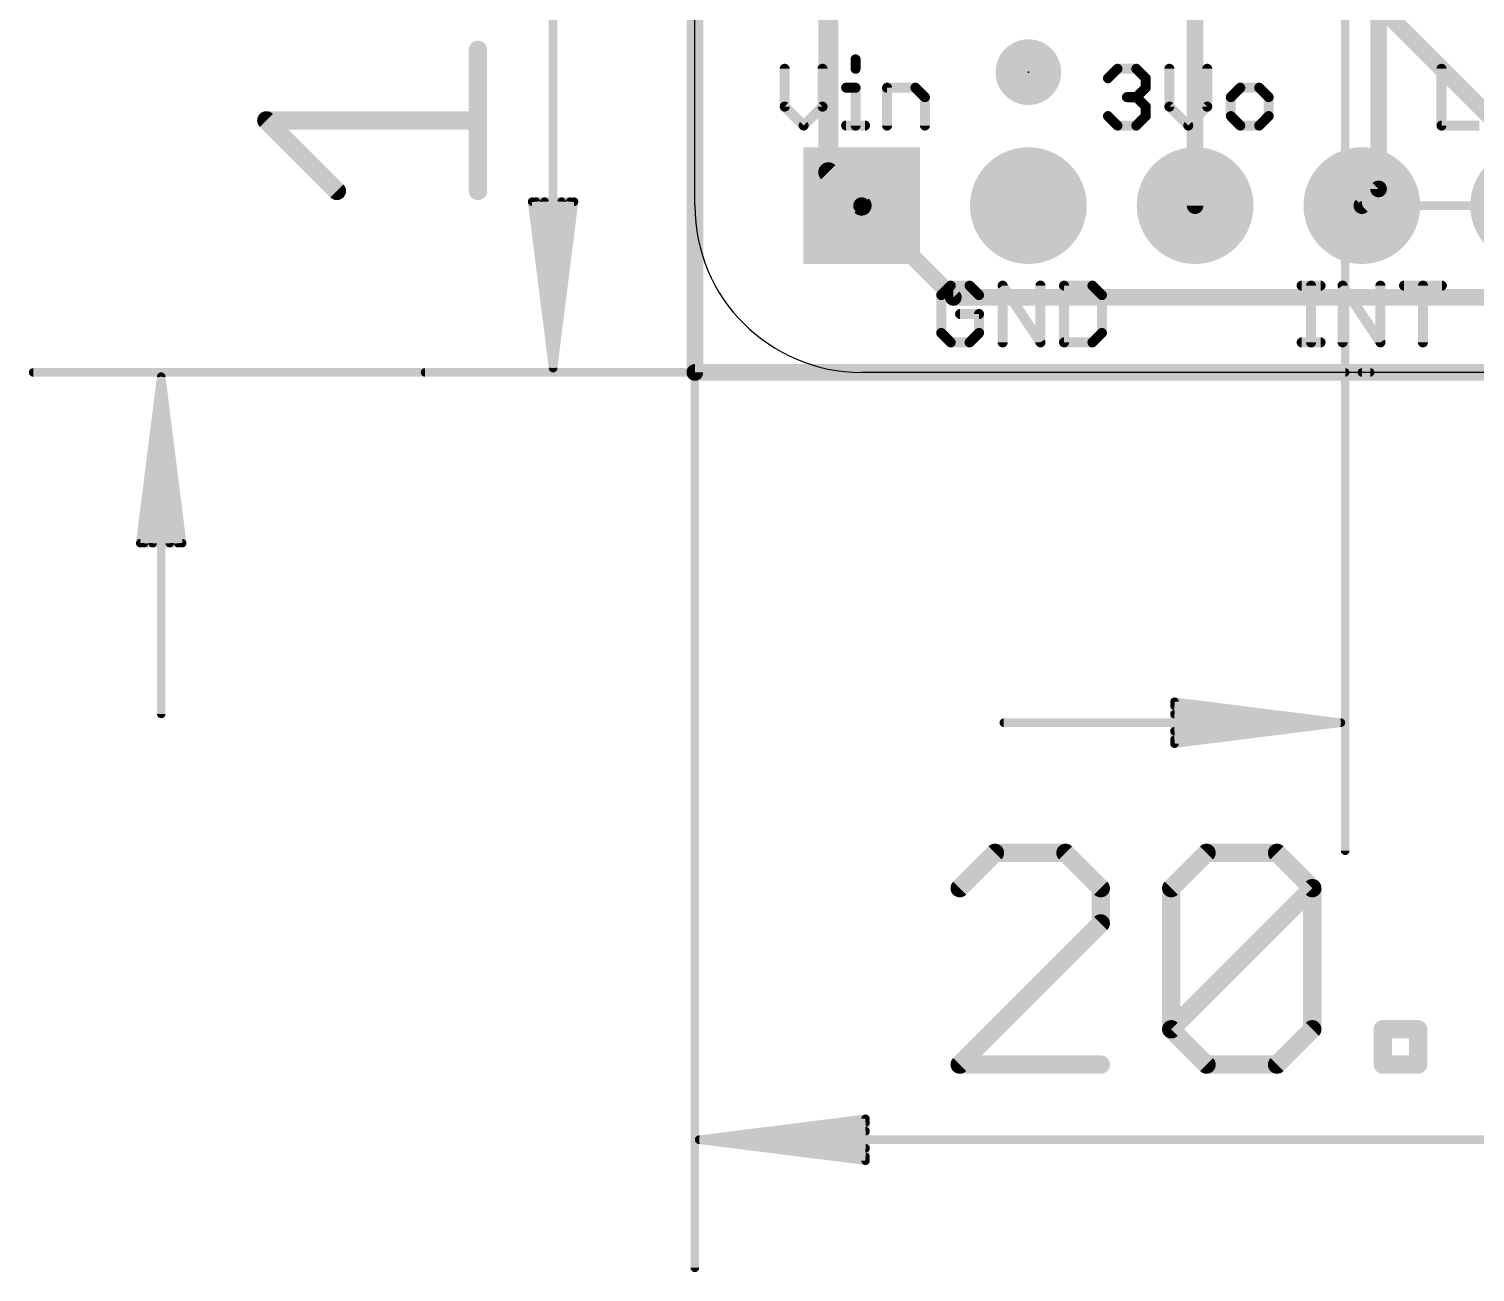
# Model space of a CAD drawing. Extents: x -12.6 to 37.3, y -13.7 to 24.4.
# Drawn here: x -10.14 to 11.88, y -13.7 to 5.23 of the extents above; entities that cross this region are included whole.
import ezdxf

# ---------------------------------------------------------------- set-up
doc = ezdxf.new("R2010")
doc.units = 0
for name, color, linetype in [('1', 12, 'CONTINUOUS'), ('16', 132, 'CONTINUOUS'), ('17', 110, 'CONTINUOUS'), ('20', 53, 'CONTINUOUS'), ('21', 40, 'CONTINUOUS'), ('23', 53, 'CONTINUOUS'), ('47', 253, 'CONTINUOUS')]:
    doc.layers.add(name, color=color, linetype=linetype)

# ---------------------------------------------------------------- blocks, each defined once
blk = doc.blocks.new('PIE')
at = {"const_width": 0.5}
blk.add_lwpolyline([(0, -0.25, 1), (0, 0.25, 1), (0, -0.25)], format="xyb", dxfattribs=at)
blk = doc.blocks.new('SQUAREP')
blk.add_solid([(-0.5, -0.5), (0.5, -0.5), (-0.5, 0.5), (0.5, 0.5)])
blk = doc.blocks.new('ROUNDP')
at = {"const_width": 0.5}
blk.add_lwpolyline([(0, -0.25, 1), (0, 0.25, 1), (0, -0.25)], format="xyb", dxfattribs=at)

msp = doc.modelspace()

# ---------------------------------------------------------------- linework, layer by layer
at = {"layer": '1'}
for points, const_width in [([(7.62, 7.3301), (7.62, 2.54)], 0.254), ([(8.956, 7.046), (12.7, 3.302)], 0.254), ([(2.032, 3.048), (2.032, 6.162)], 0.3048), ([(2.54, 2.54), (2.032, 3.048)], 0.3048), ([(3.937, 1.143), (2.54, 2.54)], 0.254), ([(18.288, 1.143), (3.937, 1.143)], 0.254)]:
    msp.add_lwpolyline(points, dxfattribs=dict(at, const_width=const_width))
for points, const_width in [([(2.0859, 3.1019, 1), (1.9781, 2.9941)], 0.1524), ([(1.9558, 3.048, 1), (2.1082, 3.048)], 0.1524), ([(2.4861, 2.4861, 1), (2.5939, 2.5939)], 0.1524), ([(2.5849, 2.5849, 1), (2.4951, 2.4951)], 0.127), ([(7.5565, 2.54, 1), (7.6835, 2.54)], 0.127), ([(3.937, 1.2065, 1), (3.937, 1.0795)], 0.127), ([(3.8921, 1.0981, 1), (3.9819, 1.1879)], 0.127)]:
    msp.add_lwpolyline(points, format="xyb", dxfattribs=dict(at, const_width=const_width))
at = {"layer": '16', "const_width": 0.254}
for points in [[(0, 0), (0, 17.78)], [(10.414, 2.794), (10.414, 12.7)], [(10.16, 2.54), (10.414, 2.794)], [(20.066, 0), (0, 0)]]:
    msp.add_lwpolyline(points, dxfattribs=at)
at = {"layer": '16', "const_width": 0.127}
for points in [[(10.4589, 2.7491, 1), (10.3691, 2.8389)], [(10.1151, 2.5849, 1), (10.2049, 2.4951)], [(10.3505, 2.794, 1), (10.4775, 2.794)], [(0, 0.0635, 1), (0, -0.0635)], [(-0.0635, 0, 1), (0.0635, 0)]]:
    msp.add_lwpolyline(points, format="xyb", dxfattribs=at)
at = {"layer": '20'}
for p, q in [((0, 2.54), (0, 15.24)), ((17.78, 0), (2.54, 0))]:
    msp.add_line(p, q, dxfattribs=at)
msp.add_arc((2.54, 2.54), 2.54, 180, 270, dxfattribs=at)
at = {"layer": '21', "const_width": 0.1524}
for points in [[(1.3688, 4.6235), (1.3688, 4.0473)], [(1.9451, 4.0473), (1.9451, 4.6235)], [(2.4484, 4.7676), (2.4484, 4.6235)], [(6.2929, 4.4795), (6.437, 4.6235)], [(6.437, 4.6235), (6.7251, 4.6235)], [(6.7251, 4.6235), (6.8691, 4.4795)], [(7.2284, 4.6235), (7.2284, 4.0473)], [(7.8047, 4.0473), (7.8047, 4.6235)], [(11.3729, 4.6235), (11.3729, 3.7592)], [(2.3044, 4.3354), (2.4484, 4.3354)], [(2.4484, 4.3354), (2.4484, 3.7592)], [(2.928, 3.7592), (2.928, 4.3354)], [(2.928, 4.3354), (3.3602, 4.3354)], [(3.3602, 4.3354), (3.5043, 4.1914)], [(6.8691, 4.3354), (6.7251, 4.1914)], [(6.8691, 4.4795), (6.8691, 4.3354)], [(8.308, 4.3354), (8.164, 4.1914)], [(8.5961, 4.3354), (8.308, 4.3354)], [(8.7402, 4.1914), (8.5961, 4.3354)], [(3.5043, 4.1914), (3.5043, 3.7592)], [(6.7251, 4.1914), (6.581, 4.1914)], [(6.7251, 4.1914), (6.8691, 4.0473)], [(8.164, 4.1914), (8.164, 3.9033)], [(8.7402, 3.9033), (8.7402, 4.1914)], [(1.3688, 4.0473), (1.657, 3.7592)], [(1.657, 3.7592), (1.9451, 4.0473)], [(6.437, 3.7592), (6.2929, 3.9033)], [(6.8691, 3.9033), (6.7251, 3.7592)], [(6.8691, 4.0473), (6.8691, 3.9033)], [(7.2284, 4.0473), (7.5166, 3.7592)], [(7.5166, 3.7592), (7.8047, 4.0473)], [(8.164, 3.9033), (8.308, 3.7592)], [(8.5961, 3.7592), (8.7402, 3.9033)], [(2.3044, 3.7592), (2.5925, 3.7592)], [(6.7251, 3.7592), (6.437, 3.7592)], [(8.308, 3.7592), (8.5961, 3.7592)], [(11.3729, 3.7592), (11.9491, 3.7592)], [(3.897, 1.3215), (3.7529, 1.1775)], [(4.1851, 1.3215), (3.897, 1.3215)], [(4.3291, 1.1775), (4.1851, 1.3215)], [(4.6884, 0.4572), (4.6884, 1.3215)], [(4.6884, 1.3215), (5.2647, 0.4572)], [(5.2647, 0.4572), (5.2647, 1.3215)], [(5.624, 1.3215), (5.624, 0.4572)], [(6.0561, 1.3215), (5.624, 1.3215)], [(6.2002, 1.1775), (6.0561, 1.3215)], [(9.2428, 1.3215), (9.531, 1.3215)], [(9.3869, 0.4572), (9.3869, 1.3215)], [(9.8665, 0.4572), (9.8665, 1.3215)], [(9.8665, 1.3215), (10.4427, 0.4572)], [(10.4427, 0.4572), (10.4427, 1.3215)], [(10.802, 1.3215), (11.3783, 1.3215)], [(11.0902, 0.4572), (11.0902, 1.3215)], [(3.7529, 1.1775), (3.7529, 0.6013)], [(6.2002, 0.6013), (6.2002, 1.1775)], [(4.3291, 0.8894), (4.041, 0.8894)], [(4.3291, 0.6013), (4.3291, 0.8894)], [(3.7529, 0.6013), (3.897, 0.4572)], [(4.1851, 0.4572), (4.3291, 0.6013)], [(6.0561, 0.4572), (6.2002, 0.6013)], [(3.897, 0.4572), (4.1851, 0.4572)], [(5.624, 0.4572), (6.0561, 0.4572)], [(9.2428, 0.4572), (9.531, 0.4572)]]:
    msp.add_lwpolyline(points, dxfattribs=at)
at = {"layer": '21', "const_width": 0.0762}
for points in [[(1.4069, 4.6235, 1), (1.3307, 4.6235)], [(1.9832, 4.6235, 1), (1.907, 4.6235)], [(2.4865, 4.7676, 1), (2.4103, 4.7676)], [(2.4103, 4.6235, 1), (2.4865, 4.6235)], [(6.437, 4.6616, 1), (6.437, 4.5854)], [(6.4639, 4.5966, 1), (6.41, 4.6505)], [(6.752, 4.6505, 1), (6.6981, 4.5966)], [(6.7251, 4.5854, 1), (6.7251, 4.6616)], [(7.2665, 4.6235, 1), (7.1903, 4.6235)], [(7.8428, 4.6235, 1), (7.7666, 4.6235)], [(11.411, 4.6235, 1), (11.3348, 4.6235)], [(2.3044, 4.3735, 1), (2.3044, 4.2973)], [(2.4865, 4.3354, 1), (2.4103, 4.3354)], [(2.4484, 4.2973, 1), (2.4484, 4.3735)], [(2.9661, 4.3354, 1), (2.8899, 4.3354)], [(2.928, 4.3735, 1), (2.928, 4.2973)], [(3.3871, 4.3624, 1), (3.3333, 4.3085)], [(3.3602, 4.2973, 1), (3.3602, 4.3735)], [(6.266, 4.5064, 1), (6.3199, 4.4525)], [(6.9072, 4.4795, 1), (6.831, 4.4795)], [(6.8422, 4.4525, 1), (6.8961, 4.5064)], [(6.8961, 4.3085, 1), (6.8422, 4.3624)], [(8.308, 4.3735, 1), (8.308, 4.2973)], [(8.335, 4.3085, 1), (8.2811, 4.3624)], [(8.6231, 4.3624, 1), (8.5692, 4.3085)], [(8.5961, 4.2973, 1), (8.5961, 4.3735)], [(3.5424, 4.1914, 1), (3.4662, 4.1914)], [(3.4773, 4.1644, 1), (3.5312, 4.2183)], [(6.581, 4.2295, 1), (6.581, 4.1533)], [(6.752, 4.2183, 1), (6.6981, 4.1644)], [(6.6981, 4.2183, 1), (6.752, 4.1644)], [(6.7251, 4.1533, 1), (6.7251, 4.2295)], [(6.831, 4.3354, 1), (6.9072, 4.3354)], [(8.137, 4.2183, 1), (8.1909, 4.1644)], [(8.2021, 4.1914, 1), (8.1259, 4.1914)], [(8.7783, 4.1914, 1), (8.7021, 4.1914)], [(8.7132, 4.1644, 1), (8.7671, 4.2183)], [(1.3958, 4.0743, 1), (1.3419, 4.0204)], [(1.3307, 4.0473, 1), (1.4069, 4.0473)], [(1.907, 4.0473, 1), (1.9832, 4.0473)], [(1.972, 4.0204, 1), (1.9181, 4.0743)], [(6.3199, 3.9302, 1), (6.266, 3.8763)], [(6.9072, 4.0473, 1), (6.831, 4.0473)], [(6.8422, 4.0204, 1), (6.8961, 4.0743)], [(6.8961, 3.8763, 1), (6.8422, 3.9302)], [(7.2554, 4.0743, 1), (7.2015, 4.0204)], [(7.1903, 4.0473, 1), (7.2665, 4.0473)], [(7.7666, 4.0473, 1), (7.8428, 4.0473)], [(7.8316, 4.0204, 1), (7.7777, 4.0743)], [(8.1909, 3.9302, 1), (8.137, 3.8763)], [(8.7671, 3.8763, 1), (8.7132, 3.9302)], [(1.63, 3.7861, 1), (1.6839, 3.7323)], [(1.63, 3.7323, 1), (1.6839, 3.7861)], [(2.3044, 3.7973, 1), (2.3044, 3.7211)], [(2.4103, 3.7592, 1), (2.4865, 3.7592)], [(2.5925, 3.7211, 1), (2.5925, 3.7973)], [(2.8899, 3.7592, 1), (2.9661, 3.7592)], [(3.4662, 3.7592, 1), (3.5424, 3.7592)], [(6.437, 3.7973, 1), (6.437, 3.7211)], [(6.41, 3.7323, 1), (6.4639, 3.7861)], [(6.6981, 3.7861, 1), (6.752, 3.7323)], [(6.7251, 3.7211, 1), (6.7251, 3.7973)], [(6.831, 3.9033, 1), (6.9072, 3.9033)], [(7.4896, 3.7861, 1), (7.5435, 3.7323)], [(7.4896, 3.7323, 1), (7.5435, 3.7861)], [(8.1259, 3.9033, 1), (8.2021, 3.9033)], [(8.308, 3.7973, 1), (8.308, 3.7211)], [(8.2811, 3.7323, 1), (8.335, 3.7861)], [(8.5692, 3.7861, 1), (8.6231, 3.7323)], [(8.5961, 3.7211, 1), (8.5961, 3.7973)], [(8.7021, 3.9033, 1), (8.7783, 3.9033)], [(11.3729, 3.7973, 1), (11.3729, 3.7211)], [(11.3348, 3.7592, 1), (11.411, 3.7592)], [(3.897, 1.3596, 1), (3.897, 1.2834)], [(3.9239, 1.2946, 1), (3.87, 1.3485)], [(4.212, 1.3485, 1), (4.1581, 1.2946)], [(4.1851, 1.2834, 1), (4.1851, 1.3596)], [(4.7201, 1.3427, 1), (4.6567, 1.3004)], [(4.7265, 1.3215, 1), (4.6503, 1.3215)], [(5.3028, 1.3215, 1), (5.2266, 1.3215)], [(5.6621, 1.3215, 1), (5.5859, 1.3215)], [(5.624, 1.3596, 1), (5.624, 1.2834)], [(6.0831, 1.3485, 1), (6.0292, 1.2946)], [(6.0561, 1.2834, 1), (6.0561, 1.3596)], [(9.2428, 1.3596, 1), (9.2428, 1.2834)], [(9.425, 1.3215, 1), (9.3488, 1.3215)], [(9.531, 1.2834, 1), (9.531, 1.3596)], [(9.8982, 1.3427, 1), (9.8348, 1.3004)], [(9.9046, 1.3215, 1), (9.8284, 1.3215)], [(10.4808, 1.3215, 1), (10.4046, 1.3215)], [(10.802, 1.3596, 1), (10.802, 1.2834)], [(11.1283, 1.3215, 1), (11.0521, 1.3215)], [(11.3783, 1.2834, 1), (11.3783, 1.3596)], [(3.791, 1.1775, 1), (3.7148, 1.1775)], [(3.726, 1.2044, 1), (3.7799, 1.1505)], [(4.3022, 1.1505, 1), (4.3561, 1.2044)], [(6.2383, 1.1775, 1), (6.1621, 1.1775)], [(6.1732, 1.1505, 1), (6.2271, 1.2044)], [(4.041, 0.9275, 1), (4.041, 0.8513)], [(4.3672, 0.8894, 1), (4.291, 0.8894)], [(4.3291, 0.8513, 1), (4.3291, 0.9275)], [(3.7799, 0.6282, 1), (3.726, 0.5743)], [(4.3561, 0.5743, 1), (4.3022, 0.6282)], [(6.2271, 0.5743, 1), (6.1732, 0.6282)], [(3.7148, 0.6013, 1), (3.791, 0.6013)], [(3.897, 0.4953, 1), (3.897, 0.4191)], [(3.87, 0.4303, 1), (3.9239, 0.4841)], [(4.1581, 0.4841, 1), (4.212, 0.4303)], [(4.1851, 0.4191, 1), (4.1851, 0.4953)], [(4.291, 0.6013, 1), (4.3672, 0.6013)], [(4.6503, 0.4572, 1), (4.7265, 0.4572)], [(5.2266, 0.4572, 1), (5.3028, 0.4572)], [(5.233, 0.4361, 1), (5.2964, 0.4783)], [(5.624, 0.4953, 1), (5.624, 0.4191)], [(5.5859, 0.4572, 1), (5.6621, 0.4572)], [(6.0292, 0.4841, 1), (6.0831, 0.4303)], [(6.0561, 0.4191, 1), (6.0561, 0.4953)], [(6.1621, 0.6013, 1), (6.2383, 0.6013)], [(9.2428, 0.4953, 1), (9.2428, 0.4191)], [(9.3488, 0.4572, 1), (9.425, 0.4572)], [(9.531, 0.4191, 1), (9.531, 0.4953)], [(9.8284, 0.4572, 1), (9.9046, 0.4572)], [(10.4046, 0.4572, 1), (10.4808, 0.4572)], [(10.411, 0.4361, 1), (10.4744, 0.4783)], [(11.0521, 0.4572, 1), (11.1283, 0.4572)]]:
    msp.add_lwpolyline(points, format="xyb", dxfattribs=at)
at = {"layer": '23'}
for p in [(5.08, 4.572), (10.16, 2.54)]:
    msp.add_point(p, dxfattribs=at)
at = {"layer": '47'}
for points, const_width in [([(-2.159, 17.715), (-2.159, 0.065)], 0.13), ([(0, 8.89), (0, -13.634)], 0.13), ([(9.906, 8.382), (9.906, -7.284)], 0.13), ([(-3.3037, 2.7637), (-3.3037, 4.9126)], 0.2794), ([(-5.4526, 2.7637), (-6.5271, 3.8382)], 0.2794), ([(-6.5271, 3.8382), (-3.3037, 3.8382)], 0.2794), ([(-2.159, 0.065), (-2.4782, 2.6)], 0.13), ([(-2.4782, 2.6), (-1.8398, 2.6)], 0.13), ([(-2.159, 0.065), (-2.419, 2.6)], 0.13), ([(-2.159, 0.065), (-2.289, 2.6)], 0.13), ([(-1.8398, 2.6), (-2.159, 0.065)], 0.13), ([(-2.029, 2.6), (-2.159, 0.065)], 0.13), ([(-1.899, 2.6), (-2.159, 0.065)], 0.13), ([(10.16, 2.54), (37.256, 2.54)], 0.13), ([(9.906, 0), (-10.078, 0)], 0.13), ([(-8.128, -0.065), (-8.4472, -2.6)], 0.13), ([(-8.128, -0.065), (-8.388, -2.6)], 0.13), ([(-8.128, -0.065), (-8.258, -2.6)], 0.13), ([(-8.128, -0.065), (-8.128, -5.2)], 0.13), ([(-7.8088, -2.6), (-8.128, -0.065)], 0.13), ([(-7.998, -2.6), (-8.128, -0.065)], 0.13), ([(-7.868, -2.6), (-8.128, -0.065)], 0.13), ([(10.287, 0), (-4.109, 0)], 0.13), ([(10.16, 0), (37.256, 0)], 0.13), ([(-8.4472, -2.6), (-7.8088, -2.6)], 0.13), ([(9.841, -5.334), (7.306, -5.0148)], 0.13), ([(7.306, -5.0148), (7.306, -5.6532)], 0.13), ([(9.841, -5.334), (7.306, -5.074)], 0.13), ([(9.841, -5.334), (4.706, -5.334)], 0.13), ([(9.841, -5.334), (7.306, -5.204)], 0.13), ([(7.306, -5.6532), (9.841, -5.334)], 0.13), ([(7.306, -5.464), (9.841, -5.334)], 0.13), ([(7.306, -5.594), (9.841, -5.334)], 0.13), ([(4.571, -7.3159), (4.0337, -7.8532)], 0.2794), ([(5.6454, -7.3159), (4.571, -7.3159)], 0.2794), ([(6.1826, -7.8532), (5.6454, -7.3159)], 0.2794), ([(7.2565, -7.8532), (7.7937, -7.3159)], 0.2794), ([(7.7937, -7.3159), (8.8682, -7.3159)], 0.2794), ([(8.8682, -7.3159), (9.4054, -7.8532)], 0.2794), ([(6.1826, -8.3904), (6.1826, -7.8532)], 0.2794), ([(7.2565, -10.0021), (7.2565, -7.8532)], 0.2794), ([(7.2565, -10.0021), (9.4054, -7.8532)], 0.2794), ([(9.4054, -7.8532), (9.4054, -10.0021)], 0.2794), ([(4.0337, -10.5393), (6.1826, -8.3904)], 0.2794), ([(7.7937, -10.5393), (7.2565, -10.0021)], 0.2794), ([(9.4054, -10.0021), (8.8682, -10.5393)], 0.2794), ([(10.4792, -10.5393), (10.4792, -10.0021)], 0.2794), ([(10.4792, -10.0021), (11.0165, -10.0021)], 0.2794), ([(11.0165, -10.0021), (11.0165, -10.5393)], 0.2794), ([(6.1826, -10.5393), (4.0337, -10.5393)], 0.2794), ([(8.8682, -10.5393), (7.7937, -10.5393)], 0.2794), ([(11.0165, -10.5393), (10.4792, -10.5393)], 0.2794), ([(0.065, -11.684), (2.6, -11.3648)], 0.13), ([(0.065, -11.684), (2.6, -11.424)], 0.13), ([(2.6, -11.3648), (2.6, -12.0032)], 0.13), ([(0.065, -11.684), (2.6, -11.554)], 0.13), ([(0.065, -11.684), (20.255, -11.684)], 0.13), ([(2.6, -12.0032), (0.065, -11.684)], 0.13), ([(2.6, -11.814), (0.065, -11.684)], 0.13), ([(2.6, -11.944), (0.065, -11.684)], 0.13)]:
    msp.add_lwpolyline(points, dxfattribs=dict(at, const_width=const_width))
for points, const_width in [([(-3.2338, 4.9126, 1), (-3.3736, 4.9126)], 0.1397), ([(-6.5271, 3.908, 1), (-6.5271, 3.7683)], 0.1397), ([(-6.4777, 3.8876, 1), (-6.5764, 3.7888)], 0.1397), ([(-3.3037, 3.7683, 1), (-3.3037, 3.908)], 0.1397), ([(-5.502, 2.7143, 1), (-5.4032, 2.8131)], 0.1397), ([(-3.3736, 2.7637, 1), (-3.2338, 2.7637)], 0.1397), ([(-2.446, 2.6041, 1), (-2.5105, 2.5959)], 0.065), ([(-2.4782, 2.6325, 1), (-2.4782, 2.5675)], 0.065), ([(-2.3867, 2.6033, 1), (-2.4513, 2.5967)], 0.065), ([(-2.2565, 2.6017, 1), (-2.3215, 2.5983)], 0.065), ([(-1.9965, 2.5983, 1), (-2.0615, 2.6017)], 0.065), ([(-1.8667, 2.5967, 1), (-1.9313, 2.6033)], 0.065), ([(-1.8075, 2.5959, 1), (-1.872, 2.6041)], 0.065), ([(-1.8398, 2.5675, 1), (-1.8398, 2.6325)], 0.065), ([(10.16, 2.5725, 1), (10.16, 2.5075)], 0.065), ([(-10.078, 0.0325, 1), (-10.078, -0.0325)], 0.065), ([(-8.0955, -0.065, 1), (-8.1605, -0.065)], 0.065), ([(-8.0955, -0.0667, 1), (-8.1605, -0.0633)], 0.065), ([(-8.0955, -0.0633, 1), (-8.1605, -0.0667)], 0.065), ([(-4.109, 0.0325, 1), (-4.109, -0.0325)], 0.065), ([(-2.1912, 0.0691, 1), (-2.1268, 0.0609)], 0.065), ([(-2.1913, 0.0683, 1), (-2.1267, 0.0617)], 0.065), ([(-2.1915, 0.0633, 1), (-2.1265, 0.0667)], 0.065), ([(-2.1915, 0.0667, 1), (-2.1265, 0.0633)], 0.065), ([(-2.1915, 0.065, 1), (-2.1265, 0.065)], 0.065), ([(-2.1913, 0.0617, 1), (-2.1267, 0.0683)], 0.065), ([(-2.1912, 0.0609, 1), (-2.1268, 0.0691)], 0.065), ([(9.906, -0.0325, 1), (9.906, 0.0325)], 0.065), ([(10.16, 0.0325, 1), (10.16, -0.0325)], 0.065), ([(10.287, -0.0325, 1), (10.287, 0.0325)], 0.065), ([(-8.0958, -0.0609, 1), (-8.1602, -0.0691)], 0.065), ([(-8.0957, -0.0617, 1), (-8.1603, -0.0683)], 0.065), ([(-8.0957, -0.0683, 1), (-8.1603, -0.0617)], 0.065), ([(-8.0958, -0.0691, 1), (-8.1602, -0.0609)], 0.065), ([(-8.4795, -2.5959, 1), (-8.415, -2.6041)], 0.065), ([(-8.4472, -2.5675, 1), (-8.4472, -2.6325)], 0.065), ([(-8.4203, -2.5967, 1), (-8.3557, -2.6033)], 0.065), ([(-8.2905, -2.5983, 1), (-8.2255, -2.6017)], 0.065), ([(-8.0305, -2.6017, 1), (-7.9655, -2.5983)], 0.065), ([(-7.9003, -2.6033, 1), (-7.8357, -2.5967)], 0.065), ([(-7.841, -2.6041, 1), (-7.7765, -2.5959)], 0.065), ([(-7.8088, -2.6325, 1), (-7.8088, -2.5675)], 0.065), ([(7.3101, -4.9825, 1), (7.3019, -5.047)], 0.065), ([(7.3385, -5.0148, 1), (7.2735, -5.0148)], 0.065), ([(7.3093, -5.0417, 1), (7.3027, -5.1063)], 0.065), ([(-8.1605, -5.2, 1), (-8.0955, -5.2)], 0.065), ([(4.706, -5.3015, 1), (4.706, -5.3665)], 0.065), ([(7.3077, -5.1715, 1), (7.3043, -5.2365)], 0.065), ([(9.8451, -5.3662, 1), (9.8369, -5.3018)], 0.065), ([(9.8369, -5.3662, 1), (9.8451, -5.3018)], 0.065), ([(9.8443, -5.3663, 1), (9.8377, -5.3017)], 0.065), ([(9.8377, -5.3663, 1), (9.8443, -5.3017)], 0.065), ([(9.8393, -5.3665, 1), (9.8427, -5.3015)], 0.065), ([(9.8427, -5.3665, 1), (9.8393, -5.3015)], 0.065), ([(9.841, -5.3665, 1), (9.841, -5.3015)], 0.065), ([(7.3043, -5.4315, 1), (7.3077, -5.4965)], 0.065), ([(7.3027, -5.5617, 1), (7.3093, -5.6263)], 0.065), ([(7.3019, -5.621, 1), (7.3101, -5.6855)], 0.065), ([(7.2735, -5.6532, 1), (7.3385, -5.6532)], 0.065), ([(4.571, -7.2461, 1), (4.571, -7.3858)], 0.1397), ([(4.6204, -7.3653, 1), (4.5216, -7.2666)], 0.1397), ([(5.6948, -7.2666, 1), (5.596, -7.3653)], 0.1397), ([(5.6454, -7.3858, 1), (5.6454, -7.2461)], 0.1397), ([(7.7937, -7.2461, 1), (7.7937, -7.3858)], 0.1397), ([(7.8431, -7.3653, 1), (7.7443, -7.2666)], 0.1397), ([(8.9176, -7.2666, 1), (8.8188, -7.3653)], 0.1397), ([(8.8682, -7.3858, 1), (8.8682, -7.2461)], 0.1397), ([(9.8735, -7.284, 1), (9.9385, -7.284)], 0.065), ([(3.9843, -7.8038, 1), (4.0831, -7.9026)], 0.1397), ([(6.2525, -7.8532, 1), (6.1128, -7.8532)], 0.1397), ([(6.1332, -7.9026, 1), (6.232, -7.8038)], 0.1397), ([(7.3263, -7.8532, 1), (7.1866, -7.8532)], 0.1397), ([(7.2071, -7.8038, 1), (7.3059, -7.9026)], 0.1397), ([(9.4752, -7.8532, 1), (9.3355, -7.8532)], 0.1397), ([(9.4548, -7.9026, 1), (9.356, -7.8038)], 0.1397), ([(9.356, -7.9026, 1), (9.4548, -7.8038)], 0.1397), ([(6.1128, -8.3904, 1), (6.2525, -8.3904)], 0.1397), ([(6.232, -8.4398, 1), (6.1332, -8.341)], 0.1397), ([(7.3059, -9.9527, 1), (7.2071, -10.0515)], 0.1397), ([(7.2071, -9.9527, 1), (7.3059, -10.0515)], 0.1397), ([(9.4548, -10.0515, 1), (9.356, -9.9527)], 0.1397), ([(10.4792, -9.9322, 1), (10.4792, -10.0719)], 0.1397), ([(10.5491, -10.0021, 1), (10.4094, -10.0021)], 0.1397), ([(11.0863, -10.0021, 1), (10.9466, -10.0021)], 0.1397), ([(11.0165, -10.0719, 1), (11.0165, -9.9322)], 0.1397), ([(7.1866, -10.0021, 1), (7.3263, -10.0021)], 0.1397), ([(9.3355, -10.0021, 1), (9.4752, -10.0021)], 0.1397), ([(4.0337, -10.4695, 1), (4.0337, -10.6092)], 0.1397), ([(3.9843, -10.4899, 1), (4.0831, -10.5887)], 0.1397), ([(6.1826, -10.6092, 1), (6.1826, -10.4695)], 0.1397), ([(7.7937, -10.4695, 1), (7.7937, -10.6092)], 0.1397), ([(7.7443, -10.5887, 1), (7.8431, -10.4899)], 0.1397), ([(8.8188, -10.4899, 1), (8.9176, -10.5887)], 0.1397), ([(8.8682, -10.6092, 1), (8.8682, -10.4695)], 0.1397), ([(10.4792, -10.4695, 1), (10.4792, -10.6092)], 0.1397), ([(10.4094, -10.5393, 1), (10.5491, -10.5393)], 0.1397), ([(10.9466, -10.5393, 1), (11.0863, -10.5393)], 0.1397), ([(11.0165, -10.6092, 1), (11.0165, -10.4695)], 0.1397), ([(2.6325, -11.3648, 1), (2.5675, -11.3648)], 0.065), ([(2.6041, -11.397, 1), (2.5959, -11.3325)], 0.065), ([(2.6033, -11.4563, 1), (2.5967, -11.3917)], 0.065), ([(0.065, -11.6515, 1), (0.065, -11.7165)], 0.065), ([(0.0691, -11.6518, 1), (0.0609, -11.7162)], 0.065), ([(0.0633, -11.6515, 1), (0.0667, -11.7165)], 0.065), ([(0.0667, -11.6515, 1), (0.0633, -11.7165)], 0.065), ([(0.0683, -11.6517, 1), (0.0617, -11.7163)], 0.065), ([(0.0617, -11.6517, 1), (0.0683, -11.7163)], 0.065), ([(0.0609, -11.6518, 1), (0.0691, -11.7162)], 0.065), ([(2.6017, -11.5865, 1), (2.5983, -11.5215)], 0.065), ([(2.5967, -11.9763, 1), (2.6033, -11.9117)], 0.065), ([(2.5983, -11.8465, 1), (2.6017, -11.7815)], 0.065), ([(2.5675, -12.0032, 1), (2.6325, -12.0032)], 0.065), ([(2.5959, -12.0355, 1), (2.6041, -11.971)], 0.065), ([(-0.0325, -13.634, 1), (0.0325, -13.634)], 0.065)]:
    msp.add_lwpolyline(points, format="xyb", dxfattribs=dict(at, const_width=const_width))

# ---------------------------------------------------------------- block references
at = {"layer": '1'}
msp.add_blockref('PIE', (5.08, 4.572), dxfattribs=at)
at = {"layer": '17', "xscale": 1.778, "yscale": 1.778, "rotation": 90}
for name, p in [('SQUAREP', (2.54, 2.54)), ('SQUAREP', (2.54, 2.54)), ('ROUNDP', (5.08, 2.54)), ('ROUNDP', (5.08, 2.54)), ('ROUNDP', (7.62, 2.54)), ('ROUNDP', (7.62, 2.54)), ('ROUNDP', (10.16, 2.54)), ('ROUNDP', (10.16, 2.54)), ('ROUNDP', (12.7, 2.54)), ('ROUNDP', (12.7, 2.54))]:
    msp.add_blockref(name, p, dxfattribs=at)

doc.saveas('drawing.dxf')
